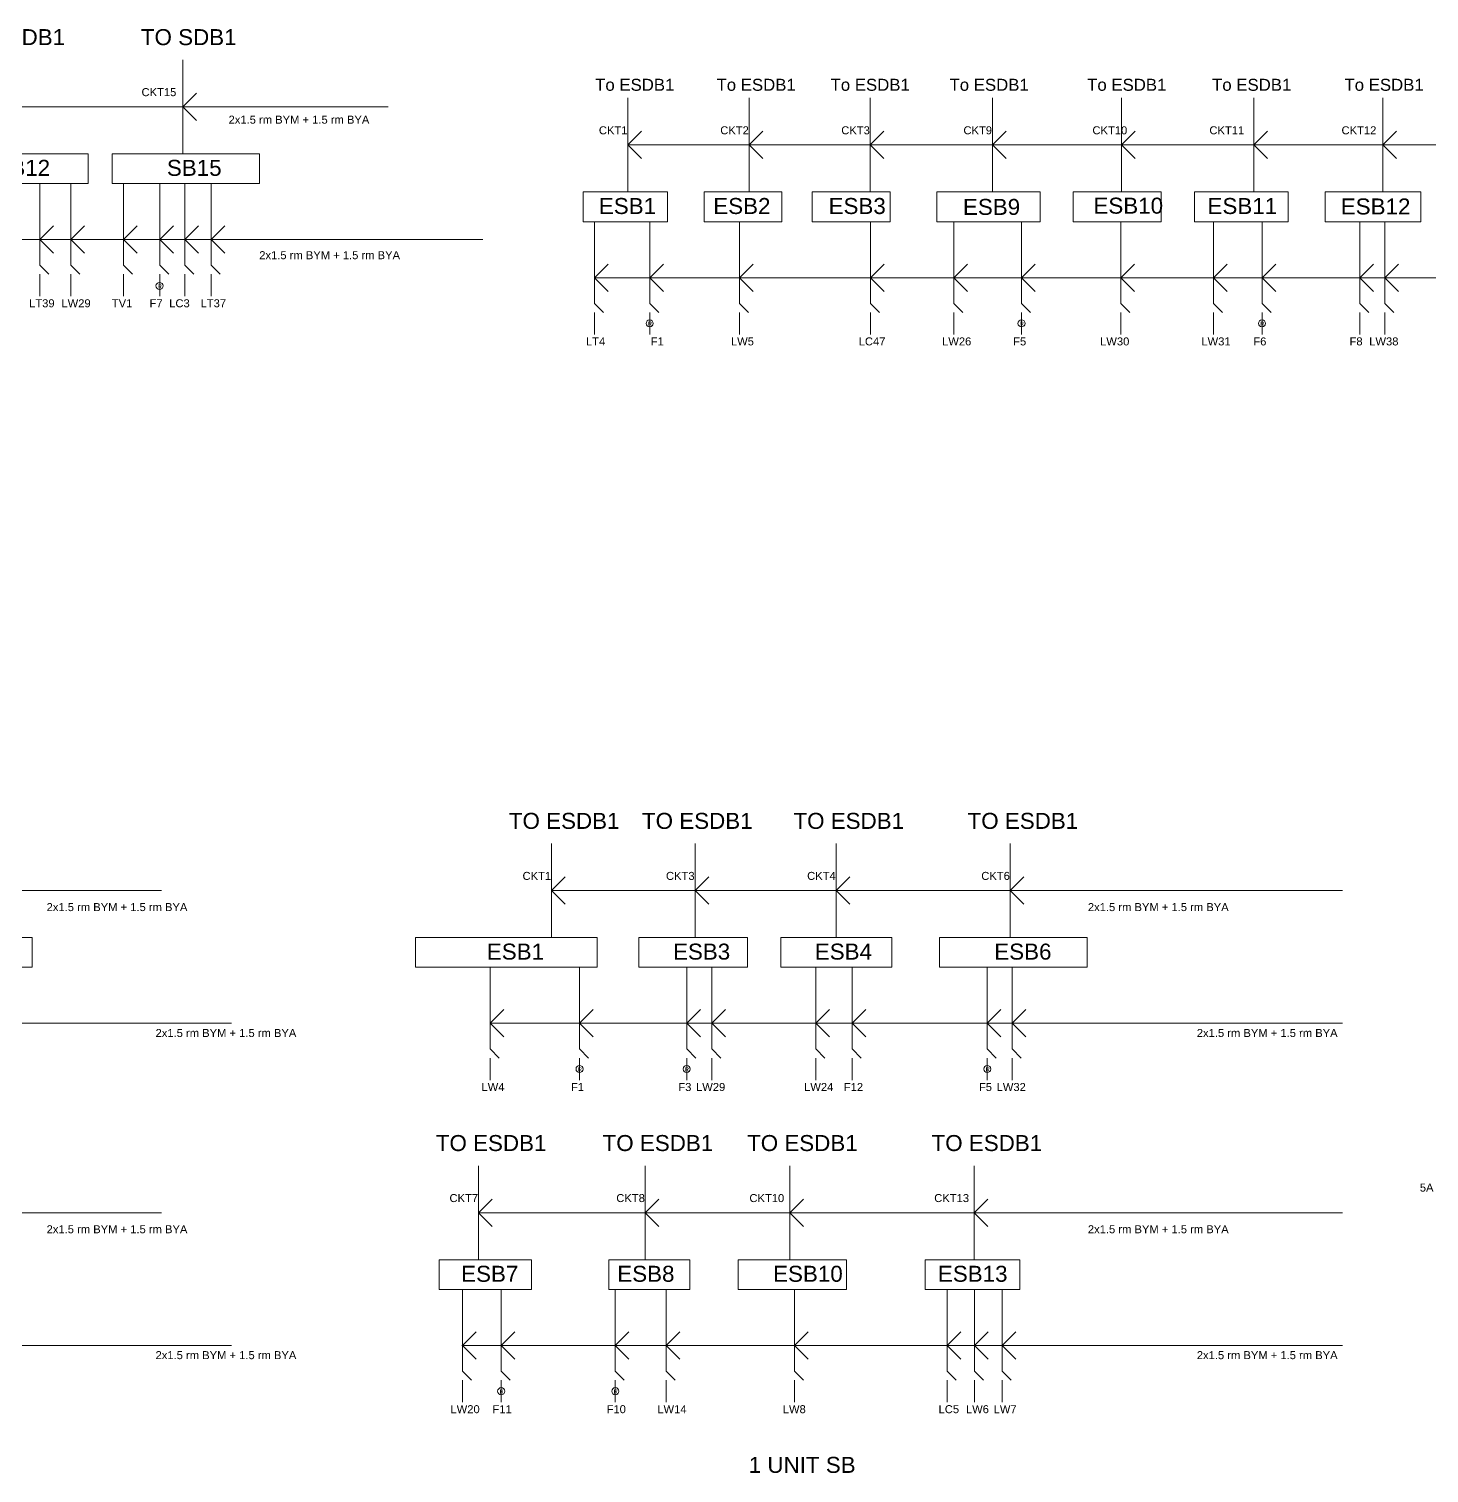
# Model space of a CAD drawing. Header units: inches. Extents: x 1065 to 31087, y 140 to 10961.
# Drawn here: x 3855 to 5954, y 2858 to 5023 of the extents above; entities that cross this region are included whole.
import ezdxf

# ---------------------------------------------------------------- set-up
doc = ezdxf.new("R2010")
doc.units = ezdxf.units.IN
doc.header["$MEASUREMENT"] = 0
doc.layers.add('6.Circuits', color=255, linetype='Continuous', lineweight=15)
doc.styles.add('Text 1', font='arial.ttf', dxfattribs={"height": 6})

msp = doc.modelspace()

# ---------------------------------------------------------------- linework, layer by layer
at = {"layer": '6.Circuits'}
for p, q in [((4086, 4836), (4086, 4977)), ((4086, 4906.5), (4106.5, 4927)), ((4752.90199, 4778.81789), (4752.90199, 4919.81789)), ((4934.81856, 4778.81789), (4934.81856, 4919.81789)), ((5116.15462, 4778.81789), (5116.15462, 4919.81789)), ((5299.28048, 4778.81789), (5299.28048, 4919.81789)), ((5492.58434, 4778.81789), (5492.58434, 4919.81789)), ((5690.86986, 4778.81789), (5690.86986, 4919.81789)), ((5884.40352, 4778.81789), (5884.40352, 4919.81789)), ((2110, 4906.5), (4393.5, 4906.5)), ((4086, 4906.5), (4106.5, 4886)), ((4752.90199, 4849.31789), (4773.40199, 4869.81789)), ((4934.81856, 4849.31789), (4955.31856, 4869.81789)), ((5116.15462, 4849.31789), (5136.65462, 4869.81789)), ((5299.28048, 4849.31789), (5319.78048, 4869.81789)), ((5492.58434, 4849.31789), (5513.08434, 4869.81789)), ((5690.86986, 4849.31789), (5711.36986, 4869.81789)), ((5884.40352, 4849.31789), (5904.90352, 4869.81789)), ((4752.90199, 4849.31789), (6248.11671, 4849.31789)), ((4752.90199, 4849.31789), (4773.40199, 4828.81789)), ((4934.81856, 4849.31789), (4955.31856, 4828.81789)), ((5116.15462, 4849.31789), (5136.65462, 4828.81789)), ((5299.28048, 4849.31789), (5319.78048, 4828.81789)), ((5492.58434, 4849.31789), (5513.08434, 4828.81789)), ((5690.86986, 4849.31789), (5711.36986, 4828.81789)), ((5884.40352, 4849.31789), (5904.90352, 4828.81789)), ((3871.5, 4707.5), (3871.5, 4791.5)), ((3918, 4707.5), (3918, 4791.5)), ((3997, 4707.5), (3997, 4791.5)), ((4051.5, 4707.5), (4051.5, 4791.5)), ((4089, 4707.5), (4089, 4791.5)), ((4128.5, 4707.5), (4128.5, 4791.5)), ((3871.5, 4707.5), (3892, 4728)), ((3918, 4707.5), (3938.5, 4728)), ((3997, 4707.5), (4017.5, 4728)), ((4051.5, 4707.5), (4072, 4728)), ((4089, 4707.5), (4109.5, 4728)), ((4128.5, 4707.5), (4149, 4728)), ((4703.03754, 4650.31789), (4703.03754, 4734.31789)), ((4785.53754, 4650.31789), (4785.53754, 4734.31789)), ((4920.31856, 4650.31789), (4920.31856, 4734.31789)), ((5116.30106, 4650.31789), (5116.30106, 4734.31789)), ((5241.28048, 4650.31789), (5241.28048, 4734.31789)), ((5342.78048, 4650.31789), (5342.78048, 4734.31789)), ((5491.58434, 4650.31789), (5491.58434, 4734.31789)), ((5630.36986, 4650.31789), (5630.36986, 4734.31789)), ((5703.20849, 4650.31789), (5703.20849, 4734.31789)), ((5849.90352, 4650.31789), (5849.90352, 4734.31789)), ((5887.40352, 4650.31789), (5887.40352, 4734.31789)), ((1918.5, 4707.5), (4535.5, 4707.5)), ((3871.5, 4707.5), (3871.5, 4669)), ((3871.5, 4707.5), (3892, 4687)), ((3918, 4707.5), (3918, 4669)), ((3918, 4707.5), (3938.5, 4687)), ((3997, 4707.5), (3997, 4669)), ((3997, 4707.5), (4017.5, 4687)), ((4051.5, 4707.5), (4051.5, 4669)), ((4051.5, 4707.5), (4072, 4687)), ((4089, 4707.5), (4089, 4669)), ((4089, 4707.5), (4109.5, 4687)), ((4128.5, 4707.5), (4128.5, 4669)), ((4128.5, 4707.5), (4149, 4687)), ((3871.5, 4669), (3885, 4655.5)), ((3871.5, 4655.5), (3871.5, 4622.5)), ((3918, 4669), (3931.5, 4655.5)), ((3918, 4655.5), (3918, 4622.5)), ((3997, 4669), (4010.5, 4655.5)), ((3997, 4655.5), (3997, 4622.5)), ((4051.5, 4669), (4065, 4655.5)), ((4051.5, 4655.5), (4051.5, 4622.5)), ((4089, 4669), (4102.5, 4655.5)), ((4089, 4655.5), (4089, 4622.5)), ((4128.5, 4669), (4142, 4655.5)), ((4128.5, 4655.5), (4128.5, 4622.5)), ((4703.03754, 4650.31789), (4723.53754, 4670.81789)), ((4785.53754, 4650.31789), (4806.03754, 4670.81789)), ((4920.31856, 4650.31789), (4940.81856, 4670.81789)), ((5116.30106, 4650.31789), (5136.80106, 4670.81789)), ((5241.28048, 4650.31789), (5261.78048, 4670.81789)), ((5342.78048, 4650.31789), (5363.28048, 4670.81789)), ((5491.58434, 4650.31789), (5512.08434, 4670.81789)), ((5630.36986, 4650.31789), (5650.86986, 4670.81789)), ((5703.20849, 4650.31789), (5723.70849, 4670.81789)), ((5849.90352, 4650.31789), (5870.40352, 4670.81789)), ((5887.40352, 4650.31789), (5907.90352, 4670.81789)), ((4703.03754, 4650.31789), (4703.03754, 4611.81789)), ((4703.03754, 4650.31789), (4723.53754, 4629.81789)), ((4703.03754, 4650.31789), (6248.11671, 4650.31789)), ((4785.53754, 4650.31789), (4785.53754, 4611.81789)), ((4785.53754, 4650.31789), (4806.03754, 4629.81789)), ((4920.31856, 4650.31789), (4920.31856, 4611.81789)), ((4920.31856, 4650.31789), (4940.81856, 4629.81789)), ((5116.30106, 4650.31789), (5116.30106, 4611.81789)), ((5116.30106, 4650.31789), (5136.80106, 4629.81789)), ((5241.28048, 4650.31789), (5241.28048, 4611.81789)), ((5241.28048, 4650.31789), (5261.78048, 4629.81789)), ((5342.78048, 4650.31789), (5342.78048, 4611.81789)), ((5342.78048, 4650.31789), (5363.28048, 4629.81789)), ((5491.58434, 4650.31789), (5491.58434, 4611.81789)), ((5491.58434, 4650.31789), (5512.08434, 4629.81789)), ((5630.36986, 4650.31789), (5630.36986, 4611.81789)), ((5630.36986, 4650.31789), (5650.86986, 4629.81789)), ((5703.20849, 4650.31789), (5703.20849, 4611.81789)), ((5703.20849, 4650.31789), (5723.70849, 4629.81789)), ((5849.90352, 4650.31789), (5849.90352, 4611.81789)), ((5849.90352, 4650.31789), (5870.40352, 4629.81789)), ((5887.40352, 4650.31789), (5887.40352, 4611.81789)), ((5887.40352, 4650.31789), (5907.90352, 4629.81789)), ((4703.03754, 4611.81789), (4716.53754, 4598.31789)), ((4703.03754, 4598.31789), (4703.03754, 4565.31789)), ((4785.53754, 4611.81789), (4799.03754, 4598.31789)), ((4785.53754, 4598.31789), (4785.53754, 4565.31789)), ((4920.31856, 4611.81789), (4933.81856, 4598.31789)), ((4920.31856, 4598.31789), (4920.31856, 4565.31789)), ((5116.30106, 4611.81789), (5129.80106, 4598.31789)), ((5116.30106, 4598.31789), (5116.30106, 4565.31789)), ((5241.28048, 4611.81789), (5254.78048, 4598.31789)), ((5241.28048, 4598.31789), (5241.28048, 4565.31789)), ((5342.78048, 4611.81789), (5356.28048, 4598.31789)), ((5342.78048, 4598.31789), (5342.78048, 4565.31789)), ((5491.58434, 4611.81789), (5505.08434, 4598.31789)), ((5491.58434, 4598.31789), (5491.58434, 4565.31789)), ((5630.36986, 4611.81789), (5643.86986, 4598.31789)), ((5630.36986, 4598.31789), (5630.36986, 4565.31789)), ((5703.20849, 4611.81789), (5716.70849, 4598.31789)), ((5703.20849, 4598.31789), (5703.20849, 4565.31789)), ((5849.90352, 4611.81789), (5863.40352, 4598.31789)), ((5849.90352, 4598.31789), (5849.90352, 4565.31789)), ((5887.40352, 4611.81789), (5900.90352, 4598.31789)), ((5887.40352, 4598.31789), (5887.40352, 4565.31789)), ((4638.5, 3661), (4638.5, 3802)), ((4853.5, 3661), (4853.5, 3802)), ((5065, 3661), (5065, 3802)), ((5326, 3661), (5326, 3802)), ((4638.5, 3731.5), (4659, 3752)), ((4853.5, 3731.5), (4874, 3752)), ((5065, 3731.5), (5085.5, 3752)), ((5326, 3731.5), (5346.5, 3752)), ((2183, 3731.5), (4054, 3731.5)), ((4638.5, 3731.5), (5824, 3731.5)), ((4638.5, 3731.5), (4659, 3711)), ((4853.5, 3731.5), (4874, 3711)), ((5065, 3731.5), (5085.5, 3711)), ((5326, 3731.5), (5346.5, 3711)), ((4546.5, 3532.5), (4546.5, 3616.5)), ((4680.5, 3532.5), (4680.5, 3616.5)), ((4841, 3532.5), (4841, 3616.5)), ((4878.5, 3532.5), (4878.5, 3616.5)), ((5034.5, 3532.5), (5034.5, 3616.5)), ((5089, 3532.5), (5089, 3616.5)), ((5291.5, 3532.5), (5291.5, 3616.5)), ((5329, 3532.5), (5329, 3616.5)), ((4546.5, 3532.5), (4567, 3553)), ((4680.5, 3532.5), (4701, 3553)), ((4841, 3532.5), (4861.5, 3553)), ((4878.5, 3532.5), (4899, 3553)), ((5034.5, 3532.5), (5055, 3553)), ((5089, 3532.5), (5109.5, 3553)), ((5291.5, 3532.5), (5312, 3553)), ((5329, 3532.5), (5349.5, 3553)), ((2142.5, 3532.5), (4159, 3532.5)), ((4546, 3532.5), (5824, 3532.5)), ((4546.5, 3532.5), (4546.5, 3494)), ((4546.5, 3532.5), (4567, 3512)), ((4680.5, 3532.5), (4680.5, 3494)), ((4680.5, 3532.5), (4701, 3512)), ((4841, 3532.5), (4841, 3494)), ((4841, 3532.5), (4861.5, 3512)), ((4878.5, 3532.5), (4878.5, 3494)), ((4878.5, 3532.5), (4899, 3512)), ((5034.5, 3532.5), (5034.5, 3494)), ((5034.5, 3532.5), (5055, 3512)), ((5089, 3532.5), (5089, 3494)), ((5089, 3532.5), (5109.5, 3512)), ((5291.5, 3532.5), (5291.5, 3494)), ((5291.5, 3532.5), (5312, 3512)), ((5329, 3532.5), (5329, 3494)), ((5329, 3532.5), (5349.5, 3512)), ((4546.5, 3494), (4560, 3480.5)), ((4680.5, 3494), (4694, 3480.5)), ((4841, 3494), (4854.5, 3480.5)), ((4878.5, 3494), (4892, 3480.5)), ((5034.5, 3494), (5048, 3480.5)), ((5089, 3494), (5102.5, 3480.5)), ((5291.5, 3494), (5305, 3480.5)), ((5329, 3494), (5342.5, 3480.5)), ((4546.5, 3480.5), (4546.5, 3447.5)), ((4680.5, 3480.5), (4680.5, 3447.5)), ((4841, 3480.5), (4841, 3447.5)), ((4878.5, 3480.5), (4878.5, 3447.5)), ((5034.5, 3480.5), (5034.5, 3447.5)), ((5089, 3480.5), (5089, 3447.5)), ((5291.5, 3480.5), (5291.5, 3447.5)), ((5329, 3480.5), (5329, 3447.5)), ((4529, 3178), (4529, 3319)), ((4779, 3178), (4779, 3319)), ((4995.5, 3178), (4995.5, 3319)), ((5272, 3178), (5272, 3319)), ((2074, 3248.5), (4054, 3248.5)), ((4529, 3248.5), (4549.5, 3269)), ((4529, 3248.5), (4549.5, 3228)), ((4529.5, 3248.5), (5824, 3248.5)), ((4779, 3248.5), (4799.5, 3269)), ((4779, 3248.5), (4799.5, 3228)), ((4995.5, 3248.5), (5016, 3269)), ((4995.5, 3248.5), (5016, 3228)), ((5272, 3248.5), (5292.5, 3269)), ((5272, 3248.5), (5292.5, 3228)), ((4505, 3049.5), (4505, 3133.5)), ((4563, 3049.5), (4563, 3133.5)), ((4734, 3049.5), (4734, 3133.5)), ((4810, 3049.5), (4810, 3133.5)), ((5002.5, 3049.5), (5002.5, 3133.5)), ((5231.5, 3049.5), (5231.5, 3133.5)), ((5272.5, 3049.5), (5272.5, 3133.5)), ((5314, 3049.5), (5314, 3133.5)), ((4505, 3049.5), (4525.5, 3070)), ((4563, 3049.5), (4583.5, 3070)), ((4734, 3049.5), (4754.5, 3070)), ((4810, 3049.5), (4830.5, 3070)), ((5002.5, 3049.5), (5023, 3070)), ((5231.5, 3049.5), (5252, 3070)), ((5272.5, 3049.5), (5293, 3070)), ((5314, 3049.5), (5334.5, 3070)), ((2142.5, 3049.5), (4159, 3049.5)), ((4504, 3049.5), (5824, 3049.5)), ((4505, 3049.5), (4505, 3011)), ((4505, 3049.5), (4525.5, 3029)), ((4563, 3049.5), (4563, 3011)), ((4563, 3049.5), (4583.5, 3029)), ((4734, 3049.5), (4734, 3011)), ((4734, 3049.5), (4754.5, 3029)), ((4810, 3049.5), (4810, 3011)), ((4810, 3049.5), (4830.5, 3029)), ((5002.5, 3049.5), (5002.5, 3011)), ((5002.5, 3049.5), (5023, 3029)), ((5231.5, 3049.5), (5231.5, 3011)), ((5231.5, 3049.5), (5252, 3029)), ((5272.5, 3049.5), (5272.5, 3011)), ((5272.5, 3049.5), (5293, 3029)), ((5314, 3049.5), (5314, 3011)), ((5314, 3049.5), (5334.5, 3029)), ((4505, 3011), (4518.5, 2997.5)), ((4563, 3011), (4576.5, 2997.5)), ((4734, 3011), (4747.5, 2997.5)), ((4810, 3011), (4823.5, 2997.5)), ((5002.5, 3011), (5016, 2997.5)), ((5231.5, 3011), (5245, 2997.5)), ((5272.5, 3011), (5286, 2997.5)), ((5314, 3011), (5327.5, 2997.5)), ((4505, 2997.5), (4505, 2964.5)), ((4563, 2997.5), (4563, 2964.5)), ((4734, 2997.5), (4734, 2964.5)), ((4810, 2997.5), (4810, 2964.5)), ((5002.5, 2997.5), (5002.5, 2964.5)), ((5231.5, 2997.5), (5231.5, 2964.5)), ((5272.5, 2997.5), (5272.5, 2964.5)), ((5314, 2997.5), (5314, 2964.5))]:
    msp.add_line(p, q, dxfattribs=at)
for points in [[(3723, 4836), (3944, 4836), (3944, 4791.5), (3723, 4791.5)], [(3980, 4836), (4201, 4836), (4201, 4791.5), (3980, 4791.5)], [(4685.85774, 4778.81789), (4812.03754, 4778.81789), (4812.03754, 4734.31789), (4685.85774, 4734.31789)], [(4867.33295, 4778.81789), (4983.83295, 4778.81789), (4983.83295, 4734.31789), (4867.33295, 4734.31789)], [(5029.24438, 4778.81789), (5146.01088, 4778.81789), (5146.01088, 4734.31789), (5029.24438, 4734.31789)], [(5215.78048, 4778.81789), (5370.86884, 4778.81789), (5370.86884, 4734.31789), (5215.78048, 4734.31789)], [(5420.08434, 4778.81789), (5552.08434, 4778.81789), (5552.08434, 4734.31789), (5420.08434, 4734.31789)], [(5602.26465, 4778.81789), (5742.34983, 4778.81789), (5742.34983, 4734.31789), (5602.26465, 4734.31789)], [(5797.69625, 4778.81789), (5941.21503, 4778.81789), (5941.21503, 4734.31789), (5797.69625, 4734.31789)], [(3639, 3661), (3860, 3661), (3860, 3616.5), (3639, 3616.5)], [(4434.5, 3661), (4707, 3661), (4707, 3616.5), (4434.5, 3616.5)], [(4769.5, 3661), (4932, 3661), (4932, 3616.5), (4769.5, 3616.5)], [(4982, 3661), (5148.5, 3661), (5148.5, 3616.5), (4982, 3616.5)], [(5220, 3661), (5441, 3661), (5441, 3616.5), (5220, 3616.5)], [(4470, 3178), (4608.5, 3178), (4608.5, 3133.5), (4470, 3133.5)], [(4724.5, 3178), (4845.5, 3178), (4845.5, 3133.5), (4724.5, 3133.5)], [(4918, 3178), (5080.5, 3178), (5080.5, 3133.5), (4918, 3133.5)], [(5198.5, 3178), (5340.5, 3178), (5340.5, 3133.5), (5198.5, 3133.5)]]:
    msp.add_lwpolyline(points, close=True, dxfattribs=at)
for centre in [(4050.94816, 4637.98298), (4785.53754, 4581.81789), (5342.78048, 4581.81789), (5703.20849, 4581.81789), (4680.5, 3464), (4841, 3464), (5291.5, 3464), (4563, 2981), (4734, 2981)]:
    msp.add_circle(centre, 5.3033, dxfattribs=at)

# ---------------------------------------------------------------- texts
at = {"layer": '6.Circuits', "attachment_point": 1, "style": 'Text 1'}
for s, width, heights, insert, char_height in [('TO {\\fArial Baltic|b0|i0|c186|p34;SDB1}', 150.6610525, [30.45342], (3766, 5023), 24), ('TO {\\fArial Baltic|b0|i0|c186|p34;SDB1}', 150.6610525, [30.45342], (4023, 5023), 24), ('To ESDB1', 169.682115, [59.50585], (4703.79477, 4948.5379), 18), ('To ESDB1', 169.682115, [59.50585], (4885.71134, 4948.5379), 18), ('To ESDB1', 169.682115, [59.50585], (5056.63606, 4948.5379), 18), ('To ESDB1', 169.682115, [59.50585], (5234.8821, 4948.5379), 18), ('To ESDB1', 169.682115, [59.50585], (5441.15421, 4948.5379), 18), ('To ESDB1', 169.682115, [59.50585], (5628.36829, 4948.5379), 18), ('To ESDB1', 169.682115, [59.50585], (5826.79305, 4948.5379), 18), ('{\\fArial Baltic|b0|i0|c186|p34;CKT1}5', 14.5, [0], (4024, 4934.5), 12), ('2x1.5 rm BYM + 1.5 rm BYA', 234.9454297, [37.98024], (4154.41456, 4893.2371), 12), ('{\\fArial Baltic|b0|i0|c186|p34;CKT}1', 14.5, [12.40928], (4709.40199, 4877.31789), 12), ('{\\fArial Baltic|b0|i0|c186|p34;CKT2}', 14.5, [0], (4891.31856, 4877.31789), 12), ('{\\fArial Baltic|b0|i0|c186|p34;CKT}3', 14.5, [0], (5072.65462, 4877.31789), 12), ('{\\fArial Baltic|b0|i0|c186|p34;CKT}9', 14.5, [0], (5255.78048, 4877.31789), 12), ('{\\fArial Baltic|b0|i0|c186|p34;CKT}10', 14.5, [0], (5449.08434, 4877.31789), 12), ('{\\fArial Baltic|b0|i0|c186|p34;CKT}11', 14.5, [12.40928], (5624.36986, 4877.31789), 12), ('{\\fArial Baltic|b0|i0|c186|p34;CKT1}2', 14.5, [0], (5822.40352, 4877.31789), 12), ('{\\fArial Baltic|b0|i0|c186|p34;SB1}2', 14.5, [0], (3805, 4827), 24), ('{\\fArial Baltic|b0|i0|c186|p34;SB1}5', 14.5, [0], (4062, 4827), 24), ('E{\\fArial Baltic|b0|i0|c186|p34;SB1}', 27.9601032, [24.81855], (4709.40467, 4769.81789), 24), ('E{\\fArial Baltic|b0|i0|c186|p34;SB2}', 14.5, [0], (4880.83295, 4769.81789), 24), ('E{\\fArial Baltic|b0|i0|c186|p34;SB3}', 14.5, [0], (5053.65462, 4769.81789), 24), ('E{\\fArial Baltic|b0|i0|c186|p34;SB9}', 14.5, [0], (5255.04909, 4768.4408), 24), ('E{\\fArial Baltic|b0|i0|c186|p34;SB10}', 14.5, [0], (5450.58434, 4770.31789), 24), ('E{\\fArial Baltic|b0|i0|c186|p34;SB11}', 14.5, [0], (5621.54817, 4769.81789), 24), ('E{\\fArial Baltic|b0|i0|c186|p34;SB12}', 14.5, [0], (5821.26218, 4769.13184), 24), ('2x1.5 rm BYM + 1.5 rm BYA', 234.9454297, [37.98024], (4200.40378, 4690.06647), 12), ('R', 5.5, [0], (4048.44816, 4640.48298), 6), ('{\\fArial Baltic|b0|i0|c186|p34;L}T39', 14.5, [0], (3855.5, 4618), 12), ('LW29', 14.5, [0], (3904, 4618), 12), ('TV1', 14.5, [0], (3979.5, 4618), 12), ('{\\fArial Baltic|b0|i0|c186|p34;F}7', 14.5, [0], (4036, 4618), 12), ('LC3', 14.5, [0], (4065.5, 4618), 12), ('{\\fArial Baltic|b0|i0|c186|p34;LT3}7', 14.5, [0], (4112.5, 4618), 12), ('R', 5.5, [0], (4783.03754, 4584.31789), 6), ('R', 5.5, [0], (5340.28048, 4584.31789), 6), ('R', 5.5, [0], (5700.70849, 4584.31789), 6), ('LT4', 14.5, [0], (4690.03754, 4560.81789), 12), ('{\\fArial Baltic|b0|i0|c186|p34;F}1', 14.5, [0], (4787.03754, 4560.81789), 12), ('{\\fArial Baltic|b0|i0|c186|p34;LW}5', 14.5, [0], (4907.31856, 4560.81789), 12), ('{\\fArial Baltic|b0|i0|c186|p34;LC}47', 14.5, [0], (5098.80106, 4560.81789), 12), ('{\\fArial Baltic|b0|i0|c186|p34;LW2}6', 14.5, [0], (5223.78048, 4560.81789), 12), ('{\\fArial Baltic|b0|i0|c186|p34;F}5', 14.5, [0], (5330.28048, 4560.81789), 12), ('{\\fArial Baltic|b0|i0|c186|p34;LW}30', 14.5, [0], (5460.58434, 4560.81789), 12), ('{\\fArial Baltic|b0|i0|c186|p34;LW}31', 14.5, [0], (5612.36986, 4560.81789), 12), ('{\\fArial Baltic|b0|i0|c186|p34;F}6', 14.5, [0], (5690.20849, 4560.81789), 12), ('F8', 14.5, [0], (5834.40352, 4560.81789), 12), ('{\\fArial Baltic|b0|i0|c186|p34;LW}38', 14.5, [0], (5863.90352, 4560.81789), 12), ('{\\fArial Baltic|b0|i0|c186|p34;TO }E{\\fArial Baltic|b0|i0|c186|p34;SDB1}', 225.8316888, [53.9443], (4574.5, 3848), 24), ('{\\fArial Baltic|b0|i0|c186|p34;TO }E{\\fArial Baltic|b0|i0|c186|p34;SDB1}', 225.8316888, [53.9443], (4774, 3848), 24), ('{\\fArial Baltic|b0|i0|c186|p34;TO }E{\\fArial Baltic|b0|i0|c186|p34;SDB1}', 225.8316888, [53.9443], (5001, 3848), 24), ('{\\fArial Baltic|b0|i0|c186|p34;TO }E{\\fArial Baltic|b0|i0|c186|p34;SDB1}', 225.8316888, [53.9443], (5262, 3848), 24), ('{\\fArial Baltic|b0|i0|c186|p34;CKT}1', 14.5, [12.40928], (4595, 3759.5), 12), ('{\\fArial Baltic|b0|i0|c186|p34;CKT}3', 14.5, [0], (4810, 3759.5), 12), ('{\\fArial Baltic|b0|i0|c186|p34;CKT}4', 14.5, [0], (5021.5, 3759.5), 12), ('{\\fArial Baltic|b0|i0|c186|p34;CKT}6', 14.5, [0], (5282.5, 3759.5), 12), ('2x1.5 rm BYM + 1.5 rm BYA', 234.9454297, [37.98024], (3881.75, 3712.75), 12), ('2x1.5 rm BYM + 1.5 rm BYA', 234.9454297, [37.98024], (5442.25, 3712.75), 12), ('E{\\fArial Baltic|b0|i0|c186|p34;SB1}', 14.5, [0], (4541.5, 3652), 24), ('E{\\fArial Baltic|b0|i0|c186|p34;SB3}', 14.5, [0], (4820.5, 3652), 24), ('E{\\fArial Baltic|b0|i0|c186|p34;SB4}', 14.5, [0], (5033, 3652), 24), ('E{\\fArial Baltic|b0|i0|c186|p34;SB6}', 14.5, [0], (5302, 3652), 24), ('2x1.5 rm BYM + 1.5 rm BYA', 234.9454297, [37.98024], (4045, 3524), 12), ('2x1.5 rm BYM + 1.5 rm BYA', 234.9454297, [37.98024], (5605.5, 3524), 12), ('R', 5.5, [0], (4678, 3466.5), 6), ('R', 5.5, [0], (4838.5, 3466.5), 6), ('R', 5.5, [0], (5289, 3466.5), 6), ('{\\fArial Baltic|b0|i0|c186|p34;LW}4', 14.5, [0], (4533.5, 3443), 12), ('F1', 14.5, [0], (4667.5, 3443), 12), ('F3', 14.5, [0], (4828.5, 3443), 12), ('{\\fArial Baltic|b0|i0|c186|p34;L}W29', 14.5, [0], (4855, 3443), 12), ('{\\fArial Baltic|b0|i0|c186|p34;LW2}4', 14.5, [0], (5017, 3443), 12), ('{\\fArial Baltic|b0|i0|c186|p34;F}12', 14.5, [0], (5076.5, 3443), 12), ('{\\fArial Baltic|b0|i0|c186|p34;F}5', 14.5, [0], (5279, 3443), 12), ('{\\fArial Baltic|b0|i0|c186|p34;LW}32', 14.5, [0], (5305.5, 3443), 12), ('{\\fArial Baltic|b0|i0|c186|p34;TO }E{\\fArial Baltic|b0|i0|c186|p34;SDB1}', 225.8316888, [53.9443], (4465, 3365), 24), ('{\\fArial Baltic|b0|i0|c186|p34;TO }E{\\fArial Baltic|b0|i0|c186|p34;SDB1}', 225.8316888, [53.9443], (4715, 3365), 24), ('{\\fArial Baltic|b0|i0|c186|p34;TO }E{\\fArial Baltic|b0|i0|c186|p34;SDB1}', 225.8316888, [53.9443], (4931.5, 3365), 24), ('{\\fArial Baltic|b0|i0|c186|p34;TO }E{\\fArial Baltic|b0|i0|c186|p34;SDB1}', 225.8316888, [53.9443], (5208, 3365), 24), ('5A SP MCB', 234.9454297, [37.98024], (5939.75, 3292.25), 12), ('{\\fArial Baltic|b0|i0|c186|p34;CKT}7', 14.5, [12.40928], (4485.5, 3276.5), 12), ('{\\fArial Baltic|b0|i0|c186|p34;CKT}8', 23.3945413, [11.66871], (4735.5, 3276.5), 12), ('{\\fArial Baltic|b0|i0|c186|p34;CKT}10', 14.5, [0], (4935, 3276.5), 12), ('{\\fArial Baltic|b0|i0|c186|p34;CKT}13', 14.5, [12.40928], (5212, 3276.5), 12), ('2x1.5 rm BYM + 1.5 rm BYA', 234.9454297, [37.98024], (3881.75, 3229.75), 12), ('2x1.5 rm BYM + 1.5 rm BYA', 234.9454297, [37.98024], (5442.25, 3229.75), 12), ('E{\\fArial Baltic|b0|i0|c186|p34;SB7}', 14.5, [0], (4503, 3169), 24), ('E{\\fArial Baltic|b0|i0|c186|p34;SB8}', 14.5, [0], (4737, 3169), 24), ('E{\\fArial Baltic|b0|i0|c186|p34;SB10}', 14.5, [0], (4970.5, 3169), 24), ('E{\\fArial Baltic|b0|i0|c186|p34;SB13}', 24, [0], (5217.5, 3169), 24), ('2x1.5 rm BYM + 1.5 rm BYA', 234.9454297, [37.98024], (4045, 3041), 12), ('2x1.5 rm BYM + 1.5 rm BYA', 234.9454297, [37.98024], (5605.5, 3041), 12), ('R', 5.5, [0], (4560.5, 2983.5), 6), ('R', 5.5, [0], (4731.5, 2983.5), 6), ('{\\fArial Baltic|b0|i0|c186|p34;LW}2{\\fArial Baltic|b0|i0|c186|p34;0}', 14.5, [0], (4487, 2960), 12), ('{\\fArial Baltic|b0|i0|c186|p34;F}11', 14.5, [0], (4550, 2960), 12), ('F10', 14.5, [0], (4721, 2960), 12), ('{\\fArial Baltic|b0|i0|c186|p34;L}W14', 14.5, [0], (4797, 2960), 12), ('{\\fArial Baltic|b0|i0|c186|p34;LW}8', 14.5, [0], (4985, 2960), 12), ('{\\fArial Baltic|b0|i0|c186|p34;LC}5', 14.5, [0], (5218.5, 2960), 12), ('{\\fArial Baltic|b0|i0|c186|p34;LW}6', 14.5, [0], (5259.5, 2960), 12), ('{\\fArial Baltic|b0|i0|c186|p34;LW}7', 14.5, [0], (5301, 2960), 12), ('1 UNIT{\\fArial Baltic|b0|i0|c186|p34; SB}', 247.1568428, [55.99744], (4934, 2882.5), 24)]:
    msp.add_mtext_dynamic_manual_height_columns(s, width=width, gutter_width=30, heights=heights, dxfattribs=dict(at, insert=insert, char_height=char_height))

doc.saveas('drawing.dxf')
